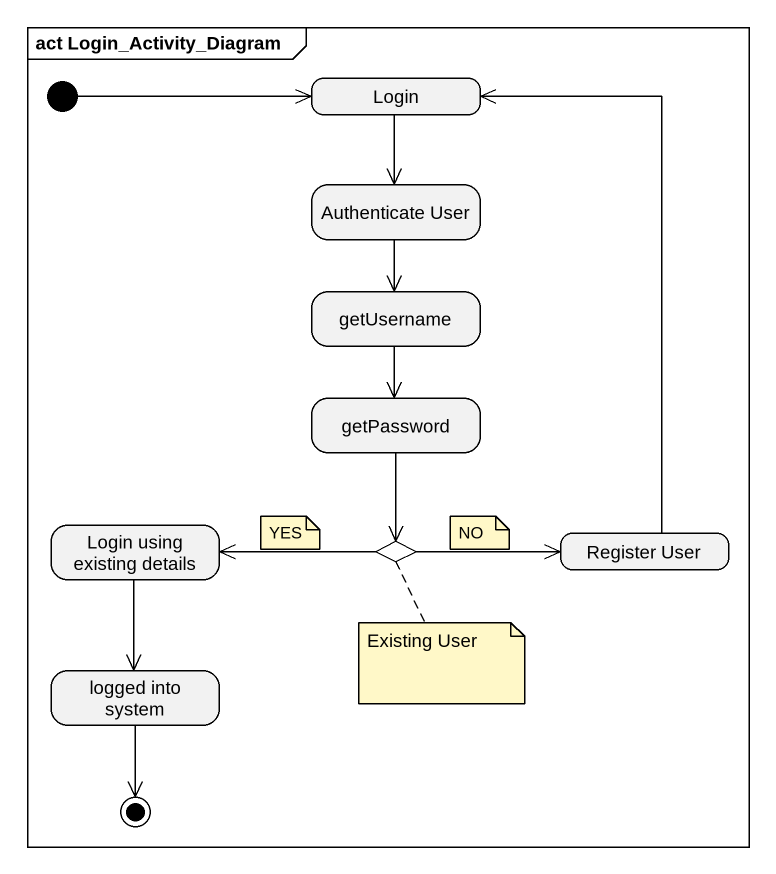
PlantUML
@startuml
mainframe act Login_Activity_Diagram
hide empty description
state Login
state "Authenticate User" as Authenticate_User
state getUsername
state getPassword
state "Login using existing details" as Login_using_existing_details
state choice1 <<choice>>
state "Register User" as Register_User
state "logged into system" as logged_into_system
[*] -right-> Login
Login --> Authenticate_User
Authenticate_User --> getUsername
getUsername --> getPassword
getPassword --> choice1
Login_using_existing_details --> logged_into_system
choice1 -left-> Login_using_existing_details
choice1 -right-> Register_User
Register_User -up-> Login
logged_into_system --> [*]
note as N1
  YES
end note
note as N2
  NO
end note
note bottom of choice1 : Existing User
@enduml
